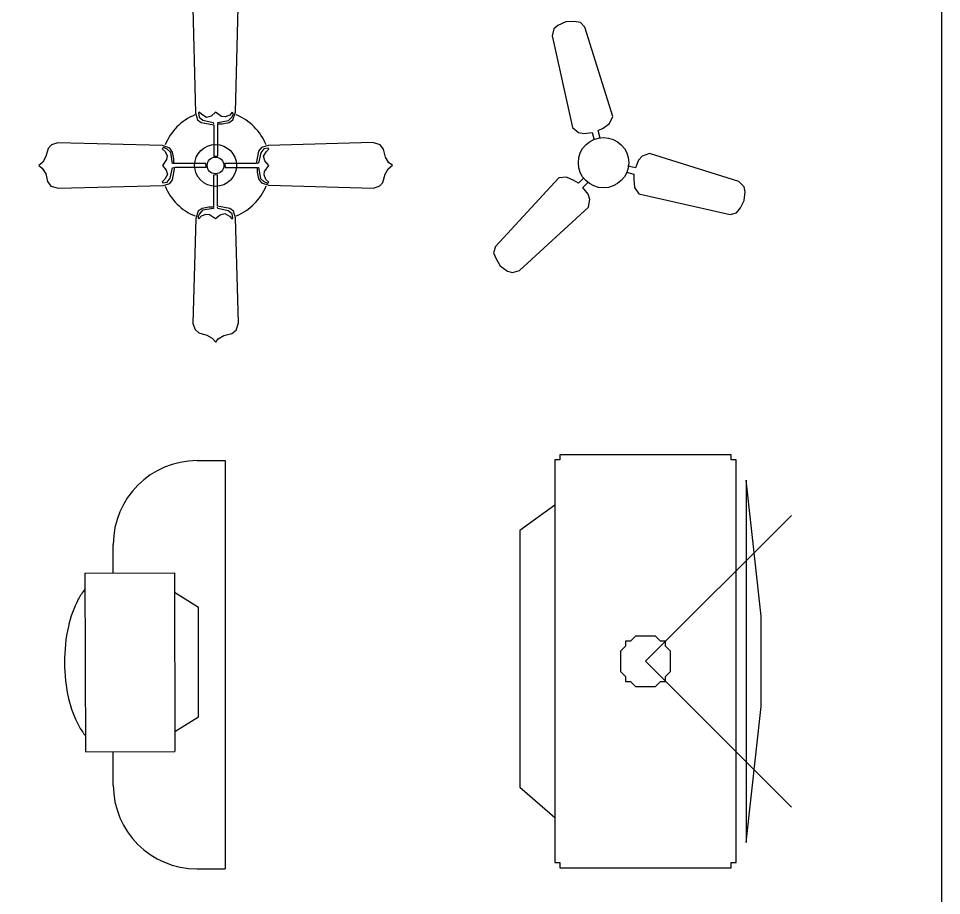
# Model space of a CAD drawing. Header units: millimetres. Extents: x 1474 to 2240, y 2278 to 2630.
# Drawn here: x 2236.48 to 2239.781, y 2606.536 to 2609.672 of the extents above; entities that cross this region are included whole.
import ezdxf

# ---------------------------------------------------------------- set-up
doc = ezdxf.new("R2010")
doc.units = ezdxf.units.MM
doc.layers.add('RENDER', color=252, linetype='Continuous')
doc.layers.add('THIET-BI', color=21, linetype='Continuous')

# ---------------------------------------------------------------- blocks, each defined once
blk = doc.blocks.new('A$C407B2DE2')
at = {"layer": 'THIET-BI'}
for p, q in [((421.1, 843.1), (415.1, 834.9)), ((429.4, 833.2), (421.1, 843.1)), ((383.2, 822.2), (372.2, 814)), ((401.9, 826.6), (383.2, 822.2)), ((415.1, 834.9), (401.9, 826.6)), ((442.6, 826.1), (429.4, 833.2)), ((461.8, 820.6), (442.6, 826.1)), ((470.6, 812.9), (461.8, 820.6)), ((372.2, 814), (367.3, 796.4)), ((367.3, 796.4), (373.9, 546.7)), ((468.9, 548.3), (475.5, 798)), ((475.5, 798), (470.6, 812.9)), ((373.9, 546.7), (378.8, 530.7)), ((378.8, 530.7), (387.6, 524.1)), ((382.6, 548.9), (380.5, 547.2)), ((380.5, 547.2), (382.1, 536.8)), ((382.1, 536.8), (391.4, 529.6)), ((388.7, 542.8), (382.6, 548.9)), ((399.7, 536.2), (388.7, 542.8)), ((391.4, 529.6), (416.2, 524.1)), ((410.7, 539), (399.7, 536.2)), ((421.7, 548.3), (410.7, 539)), ((436, 538.4), (421.7, 548.3)), ((426.6, 524.1), (452.5, 528.5)), ((444.2, 537.3), (436, 538.4)), ((455.2, 541.7), (444.2, 537.3)), ((452.5, 528.5), (460.2, 536.8)), ((453.6, 524.1), (462.9, 530.7)), ((461.3, 548.9), (455.2, 541.7)), ((460.2, 536.8), (464, 545)), ((464, 545), (461.3, 548.9)), ((462.9, 530.7), (468.9, 548.3)), ((387.6, 524.1), (417.3, 518.6)), ((416.2, 524.1), (416.7, 520.8)), ((417.3, 518.6), (417.3, 443.8)), ((426.6, 522.5), (426.6, 524.1)), ((426.6, 520.8), (437.6, 520.8)), ((426.6, 444.4), (426.6, 520.8)), ((437.6, 520.8), (453.6, 524.1)), ((30.2, 470.6), (22.5, 461.8)), ((45.1, 475.5), (30.2, 470.6)), ((294.8, 468.9), (45.1, 475.5)), ((298.1, 464), (294.2, 461.3)), ((312.4, 462.9), (294.8, 468.9)), ((306.3, 460.2), (298.1, 464)), ((319, 453.6), (312.4, 462.9)), ((530.7, 464.3), (524.1, 455.6)), ((546.7, 469.3), (530.7, 464.3)), ((547.2, 462.7), (536.8, 461.1)), ((796.4, 475.9), (546.7, 469.3)), ((548.9, 460.5), (547.2, 462.7)), ((814, 470.9), (796.4, 475.9)), ((822.2, 460), (814, 470.9)), ((17, 442.6), (9.9, 429.4)), ((22.5, 461.8), (17, 442.6)), ((294.2, 461.3), (301.4, 455.2)), ((301.4, 455.2), (305.8, 444.2)), ((305.8, 444.2), (304.7, 436)), ((314.6, 452.5), (306.3, 460.2)), ((319, 426.6), (314.6, 452.5)), ((322.3, 437.6), (319, 453.6)), ((417.3, 443.8), (426.6, 444.4)), ((524.1, 455.6), (518.6, 425.9)), ((529.6, 451.7), (524.1, 427)), ((536.8, 461.1), (529.6, 451.7)), ((536.2, 443.5), (542.8, 454.5)), ((539, 432.5), (536.2, 443.5)), ((542.8, 454.5), (548.9, 460.5)), ((826.6, 441.3), (822.2, 460)), ((834.9, 428.1), (826.6, 441.3)), ((9.9, 429.4), (0, 421.1)), ((0, 421.1), (8.2, 415.1)), ((304.7, 436), (294.8, 421.7)), ((294.8, 421.7), (304.1, 410.7)), ((320.6, 426.6), (319, 426.6)), ((322.3, 426.6), (322.3, 437.6)), ((398.7, 426.6), (322.3, 426.6)), ((399.3, 417.3), (398.7, 426.6)), ((518.6, 425.9), (443.8, 425.9)), ((443.8, 425.9), (444.4, 416.5)), ((524.1, 427), (520.8, 426.4)), ((538.4, 407.2), (548.3, 421.5)), ((548.3, 421.5), (539, 432.5)), ((833.2, 413.8), (843.1, 422)), ((843.1, 422), (834.9, 428.1)), ((8.2, 415.1), (16.5, 401.9)), ((16.5, 401.9), (20.9, 383.2)), ((306.9, 399.7), (300.3, 388.7)), ((304.1, 410.7), (306.9, 399.7)), ((313.5, 391.4), (319, 416.2)), ((319, 387.6), (324.5, 417.3)), ((319, 416.2), (322.3, 416.7)), ((324.5, 417.3), (399.3, 417.3)), ((425.9, 399.3), (416.5, 398.7)), ((416.5, 398.7), (416.5, 322.3)), ((425.9, 324.5), (425.9, 399.3)), ((444.4, 416.5), (520.8, 416.5)), ((520.8, 416.5), (520.8, 405.5)), ((520.8, 405.5), (524.1, 389.6)), ((522.5, 416.5), (524.1, 416.5)), ((524.1, 416.5), (528.5, 390.7)), ((537.3, 398.9), (538.4, 407.2)), ((541.7, 387.9), (537.3, 398.9)), ((820.6, 381.3), (826.1, 400.6)), ((826.1, 400.6), (833.2, 413.8)), ((20.9, 383.2), (29.1, 372.2)), ((300.3, 388.7), (294.2, 382.6)), ((294.2, 382.6), (295.9, 380.5)), ((295.9, 380.5), (306.3, 382.1)), ((296.4, 373.9), (312.4, 378.8)), ((306.3, 382.1), (313.5, 391.4)), ((312.4, 378.8), (319, 387.6)), ((524.1, 389.6), (530.7, 380.3)), ((528.5, 390.7), (536.8, 383)), ((530.7, 380.3), (548.3, 374.2)), ((536.8, 383), (545, 379.2)), ((548.9, 381.9), (541.7, 387.9)), ((545, 379.2), (548.9, 381.9)), ((548.3, 374.2), (798, 367.6)), ((812.9, 372.6), (820.6, 381.3)), ((29.1, 372.2), (46.7, 367.3)), ((46.7, 367.3), (296.4, 373.9)), ((798, 367.6), (812.9, 372.6)), ((380.3, 312.4), (374.2, 294.8)), ((389.6, 319), (380.3, 312.4)), ((390.7, 314.6), (383, 306.3)), ((405.5, 322.3), (389.6, 319)), ((416.5, 319), (390.7, 314.6)), ((416.5, 322.3), (405.5, 322.3)), ((416.5, 320.6), (416.5, 319)), ((455.6, 319), (425.9, 324.5)), ((427, 319), (426.4, 322.3)), ((451.7, 313.5), (427, 319)), ((461.1, 306.3), (451.7, 313.5)), ((464.3, 312.4), (455.6, 319)), ((469.3, 296.4), (464.3, 312.4)), ((374.2, 294.8), (367.6, 45.1)), ((383, 306.3), (379.2, 298.1)), ((379.2, 298.1), (381.9, 294.2)), ((381.9, 294.2), (387.9, 301.4)), ((387.9, 301.4), (398.9, 305.8)), ((398.9, 305.8), (407.2, 304.7)), ((407.2, 304.7), (421.5, 294.8)), ((421.5, 294.8), (432.5, 304.1)), ((432.5, 304.1), (443.5, 306.9)), ((443.5, 306.9), (454.5, 300.3)), ((454.5, 300.3), (460.5, 294.2)), ((460.5, 294.2), (462.7, 295.9)), ((462.7, 295.9), (461.1, 306.3)), ((475.9, 46.7), (469.3, 296.4)), ((367.6, 45.1), (372.6, 30.2)), ((470.9, 29.1), (475.9, 46.7)), ((372.6, 30.2), (381.3, 22.5)), ((381.3, 22.5), (400.6, 17)), ((460, 20.9), (470.9, 29.1)), ((400.6, 17), (413.8, 9.9)), ((413.8, 9.9), (422, 0)), ((422, 0), (428.1, 8.2)), ((428.1, 8.2), (441.3, 16.5)), ((441.3, 16.5), (460, 20.9))]:
    blk.add_line(p, q, dxfattribs=at)
for radius in [50, 20]:
    blk.add_circle((421.6, 421.6), radius, dxfattribs=at)
for start, end in [(112.2712, 157.9647), (22.2712, 67.9647), (202.2712, 247.9647), (292.2712, 337.9647)]:
    blk.add_arc((421.6, 421.6), 130, start, end, dxfattribs=at)
blk = doc.blocks.new('A$C1C43440E')
at = {"layer": 'THIET-BI'}
for p, q in [((172.3, 598), (152.8, 589.3)), ((191.8, 598.2), (172.3, 598)), ((207, 596.1), (191.8, 598.2)), ((217.6, 585.2), (207, 596.1)), ((143.8, 581.1), (139.5, 564.2)), ((152.8, 589.3), (143.8, 581.1)), ((283.9, 371.8), (217.6, 585.2)), ((139.5, 564.2), (187.9, 346)), ((260.9, 344.5), (276.4, 355.5)), ((276.4, 355.5), (283.9, 371.8)), ((187.9, 346), (202.2, 334.1)), ((202.2, 334.1), (215.2, 331.5)), ((215.2, 331.5), (234.9, 334.1)), ((234.9, 334.1), (240, 316.6)), ((249.5, 338.4), (260.9, 344.5)), ((254.3, 320.4), (249.5, 338.4)), ((345.6, 267.6), (338, 249.3)), ((354.4, 277.5), (345.6, 267.6)), ((371.8, 284), (354.4, 277.5)), ((585, 216.8), (371.8, 284)), ((338, 249.3), (320.3, 253.6)), ((155.8, 226), (4.2, 61.9)), ((173.7, 227.6), (155.8, 226)), ((191, 219.7), (173.7, 227.6)), ((215.1, 226), (202, 212.9)), ((316.5, 239.3), (334.4, 234.5)), ((334.4, 234.5), (334, 221.5)), ((334, 221.5), (335.9, 202.6)), ((202, 212.9), (191, 219.7)), ((213, 202.4), (225.6, 215.5)), ((225.1, 186.7), (213, 202.4)), ((335.9, 202.6), (346.1, 188)), ((597.5, 204.6), (585, 216.8)), ((600.1, 192.8), (597.5, 204.6)), ((229.3, 174.1), (225.1, 186.7)), ((346.1, 188), (564.1, 138.7)), ((597.8, 171.5), (600.1, 192.8)), ((61.4, 4.7), (226.1, 155.7)), ((226.1, 155.7), (229.3, 174.1)), ((578.9, 142.4), (588.3, 154.5)), ((588.3, 154.5), (597.8, 171.5)), ((564.1, 138.7), (578.9, 142.4)), ((4.2, 61.9), (0, 47.2)), ((0, 47.2), (5.8, 33)), ((5.8, 33), (15.7, 16.3)), ((15.7, 16.3), (33.1, 3.7)), ((33.1, 3.7), (44.6, 0)), ((44.6, 0), (61.4, 4.7))]:
    blk.add_line(p, q, dxfattribs=at)
blk.add_circle((262, 261.9), 60, dxfattribs=at)

msp = doc.modelspace()

# ---------------------------------------------------------------- linework, layer by layer
msp.add_lwpolyline([(2222.5811, 2616.4813), (2239.7813, 2616.4813), (2239.7813, 2601.8434), (2222.5811, 2601.8434)], close=True)
at = {"layer": 'RENDER'}
for p, q in [((2238.4344, 2608.1114), (2238.4164, 2608.1114)), ((2238.4164, 2608.1114), (2238.4164, 2608.0934)), ((2238.4524, 2608.1114), (2238.4344, 2608.1114)), ((2238.9924, 2608.1114), (2238.4524, 2608.1114)), ((2239.0104, 2608.1114), (2238.9924, 2608.1114)), ((2239.0284, 2608.1114), (2239.0104, 2608.1114)), ((2239.0284, 2608.0934), (2239.0284, 2608.1114)), ((2237.1186, 2608.091), (2237.2186, 2608.091)), ((2237.2186, 2608.091), (2237.2186, 2606.631)), ((2238.4164, 2608.0934), (2238.3984, 2608.0934)), ((2238.3984, 2608.0934), (2238.3984, 2608.0754)), ((2238.3984, 2608.0754), (2238.3984, 2608.0574)), ((2239.0464, 2608.0934), (2239.0284, 2608.0934)), ((2239.0464, 2608.0754), (2239.0464, 2608.0934)), ((2239.0464, 2608.0574), (2239.0464, 2608.0754)), ((2238.3984, 2608.0574), (2238.3984, 2606.6894)), ((2239.0464, 2606.6894), (2239.0464, 2608.0574)), ((2239.1004, 2607.8594), (2239.0824, 2608.0214)), ((2239.0824, 2608.0214), (2239.0824, 2606.7254)), ((2238.3984, 2607.9314), (2238.2724, 2607.8414)), ((2238.7224, 2607.3734), (2239.2444, 2607.8954)), ((2238.2724, 2607.8414), (2238.2724, 2606.9234)), ((2239.1184, 2607.6974), (2239.1004, 2607.8594)), ((2236.8186, 2607.6896), (2236.8186, 2607.791)), ((2236.7173, 2607.6892), (2237.0373, 2607.6903)), ((2236.7173, 2607.6892), (2236.7195, 2607.0492)), ((2237.0373, 2607.6903), (2237.0395, 2607.0503)), ((2239.1364, 2607.5354), (2239.1184, 2607.6974)), ((2237.0376, 2607.6201), (2237.1236, 2607.5666)), ((2237.1236, 2607.1746), (2237.1236, 2607.5666)), ((2239.1364, 2607.3734), (2239.1364, 2607.5354)), ((2238.6684, 2607.4454), (2238.6504, 2607.4454)), ((2238.6504, 2607.4454), (2238.6504, 2607.4274)), ((2238.6864, 2607.4634), (2238.6684, 2607.4454)), ((2238.7044, 2607.4634), (2238.6864, 2607.4634)), ((2238.7224, 2607.4634), (2238.7044, 2607.4634)), ((2238.7404, 2607.4634), (2238.7224, 2607.4634)), ((2238.7584, 2607.4634), (2238.7404, 2607.4634)), ((2238.7764, 2607.4454), (2238.7584, 2607.4634)), ((2238.7944, 2607.4454), (2238.7764, 2607.4454)), ((2238.7944, 2607.4274), (2238.7944, 2607.4454)), ((2238.6504, 2607.4274), (2238.6324, 2607.4094)), ((2238.6324, 2607.4094), (2238.6324, 2607.3914)), ((2238.8124, 2607.4094), (2238.7944, 2607.4274)), ((2238.8124, 2607.3914), (2238.8124, 2607.4094)), ((2238.6324, 2607.3914), (2238.6324, 2607.3734)), ((2238.6324, 2607.3734), (2238.6324, 2607.3554)), ((2238.7224, 2607.3734), (2239.2444, 2606.8514)), ((2238.8124, 2607.3734), (2238.8124, 2607.3914)), ((2238.8124, 2607.3554), (2238.8124, 2607.3734)), ((2239.1364, 2607.2114), (2239.1364, 2607.3734)), ((2238.6324, 2607.3554), (2238.6324, 2607.3374)), ((2238.6324, 2607.3374), (2238.6504, 2607.3194)), ((2238.7944, 2607.3194), (2238.8124, 2607.3374)), ((2238.8124, 2607.3374), (2238.8124, 2607.3554)), ((2238.6504, 2607.3194), (2238.6504, 2607.3014)), ((2238.7944, 2607.3014), (2238.7944, 2607.3194)), ((2238.6504, 2607.3014), (2238.6684, 2607.3014)), ((2238.6684, 2607.3014), (2238.6864, 2607.2834)), ((2238.6864, 2607.2834), (2238.7044, 2607.2834)), ((2238.7044, 2607.2834), (2238.7224, 2607.2834)), ((2238.7224, 2607.2834), (2238.7404, 2607.2834)), ((2238.7404, 2607.2834), (2238.7584, 2607.2834)), ((2238.7584, 2607.2834), (2238.7764, 2607.3014)), ((2238.7764, 2607.3014), (2238.7944, 2607.3014)), ((2239.1184, 2607.0494), (2239.1364, 2607.2114)), ((2237.0392, 2607.1223), (2237.1236, 2607.1746)), ((2236.7195, 2607.0492), (2237.0395, 2607.0503)), ((2236.8186, 2606.931), (2236.8186, 2607.0496)), ((2239.1004, 2606.8874), (2239.1184, 2607.0494)), ((2238.2724, 2606.9234), (2238.3984, 2606.8154)), ((2239.0824, 2606.7254), (2239.1004, 2606.8874)), ((2238.3984, 2606.6894), (2238.3984, 2606.6714)), ((2239.0464, 2606.6714), (2239.0464, 2606.6894)), ((2238.3984, 2606.6714), (2238.3984, 2606.6534)), ((2238.3984, 2606.6534), (2238.4164, 2606.6534)), ((2238.4164, 2606.6534), (2238.4164, 2606.6354)), ((2239.0284, 2606.6354), (2239.0284, 2606.6534)), ((2239.0284, 2606.6534), (2239.0464, 2606.6534)), ((2239.0464, 2606.6534), (2239.0464, 2606.6714)), ((2237.1186, 2606.631), (2237.2186, 2606.631)), ((2238.4164, 2606.6354), (2238.4344, 2606.6354)), ((2238.4344, 2606.6354), (2238.4524, 2606.6354)), ((2238.4524, 2606.6354), (2238.9924, 2606.6354)), ((2238.9924, 2606.6354), (2239.0104, 2606.6354)), ((2239.0104, 2606.6354), (2239.0284, 2606.6354))]:
    msp.add_line(p, q, dxfattribs=at)
msp.add_lwpolyline([(2236.7175, 2607.6315, 0.046943), (2236.6937, 2607.5954, 0.068456), (2236.658, 2607.498, 0.054632), (2236.6443, 2607.369, 0.054632), (2236.6589, 2607.24, 0.068456), (2236.6953, 2607.1429, 0.046943), (2236.7193, 2607.1069, 0.166077)], format="xyb", dxfattribs=at)
for centre, start, end in [((2237.1186, 2607.791), 90, 180), ((2237.1186, 2606.931), 180, 270)]:
    msp.add_arc(centre, 0.3, start, end, dxfattribs=at)

# ---------------------------------------------------------------- block references
at = {"layer": 'THIET-BI', "xscale": 0.0014999999999997, "yscale": 0.0014999999999997, "zscale": 0.0014999999999997}
for name, p in [('A$C407B2DE2', (2236.5523, 2608.5143)), ('A$C1C43440E', (2238.1792, 2608.7636))]:
    msp.add_blockref(name, p, dxfattribs=at)

doc.saveas('drawing.dxf')
